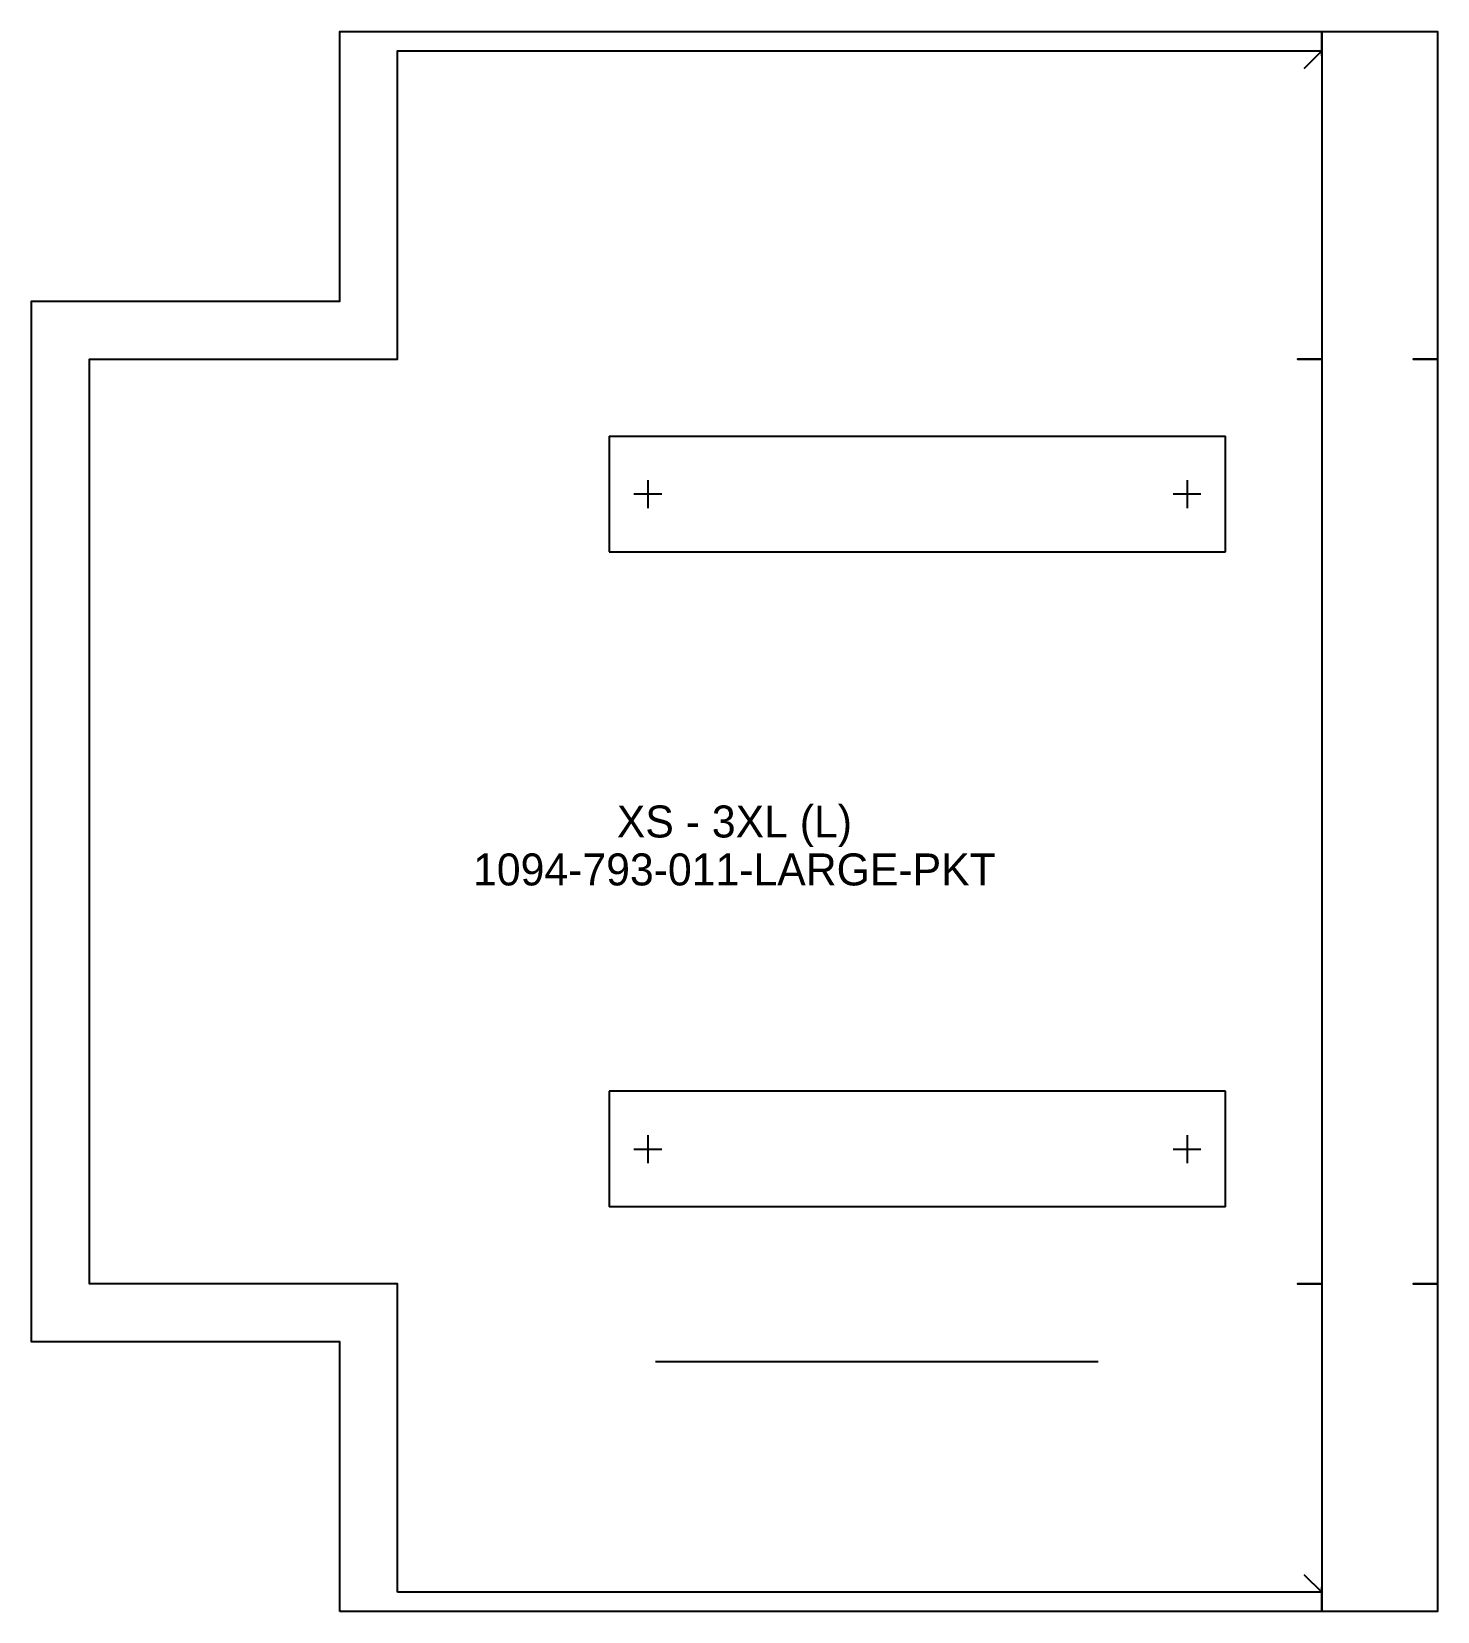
# Model space of a CAD drawing. Header units: inches. Extents: x 0 to 9.1, y 0 to 10.2.
import ezdxf
from ezdxf.enums import TextEntityAlignment as Align

# ---------------------------------------------------------------- set-up
doc = ezdxf.new("R2010")
doc.units = ezdxf.units.IN

msp = doc.modelspace()

# ---------------------------------------------------------------- linework, layer by layer
at = {"layer": 'T001L001'}
for points in [[(2, 0), (2, 1.75), (0, 1.75), (0, 8.5), (2, 8.5), (2, 10.25), (8.375, 10.25), (8.375, 10.092), (8.375, 10.25), (9.125, 10.25), (9.125, 8.125), (8.967, 8.125), (9.125, 8.125), (9.125, 2.125), (8.967, 2.125), (9.125, 2.125), (9.125, 0), (8.375, 0), (8.375, 0.157), (8.375, 0), (2, 0)], [(2.375, 0.125), (2.375, 2.125), (0.375, 2.125), (0.375, 8.125), (2.375, 8.125), (2.375, 10.125), (8.375, 10.125), (8.263, 10.013), (8.375, 10.125), (8.375, 8.125), (8.217, 8.125), (8.375, 8.125), (8.375, 2.125), (8.217, 2.125), (8.375, 2.125), (8.375, 0.125), (8.263, 0.236), (8.375, 0.125), (2.375, 0.125)], [(3.75, 7.625), (3.75, 6.875)], [(3.75, 7.625), (7.75, 7.625)], [(7.75, 6.875), (7.75, 7.625)], [(4, 7.34), (4, 7.159)], [(7.5, 7.34), (7.5, 7.159)], [(3.909, 7.25), (4.09, 7.25)], [(7.409, 7.25), (7.59, 7.25)], [(3.75, 6.875), (7.75, 6.875)], [(7.75, 3.375), (3.75, 3.375)], [(3.75, 3.375), (3.75, 2.625)], [(7.75, 2.625), (7.75, 3.375)], [(4, 3.09), (4, 2.909)], [(7.5, 3.09), (7.5, 2.909)], [(3.909, 3), (4.09, 3)], [(7.409, 3), (7.59, 3)], [(7.75, 2.625), (3.75, 2.625)], [(4.049, 1.621), (6.924, 1.621)]]:
    msp.add_lwpolyline(points, dxfattribs=at)

# ---------------------------------------------------------------- texts
at = {"layer": 'ABC'}
for s, p in [('XS - 3XL (L)', (4.562, 5.125)), ('1094-793-011-LARGE-PKT', (4.562, 4.814))]:
    msp.add_text(s, height=0.20748, dxfattribs=at).set_placement(p, align=Align.MIDDLE_CENTER)

doc.saveas('drawing.dxf')
